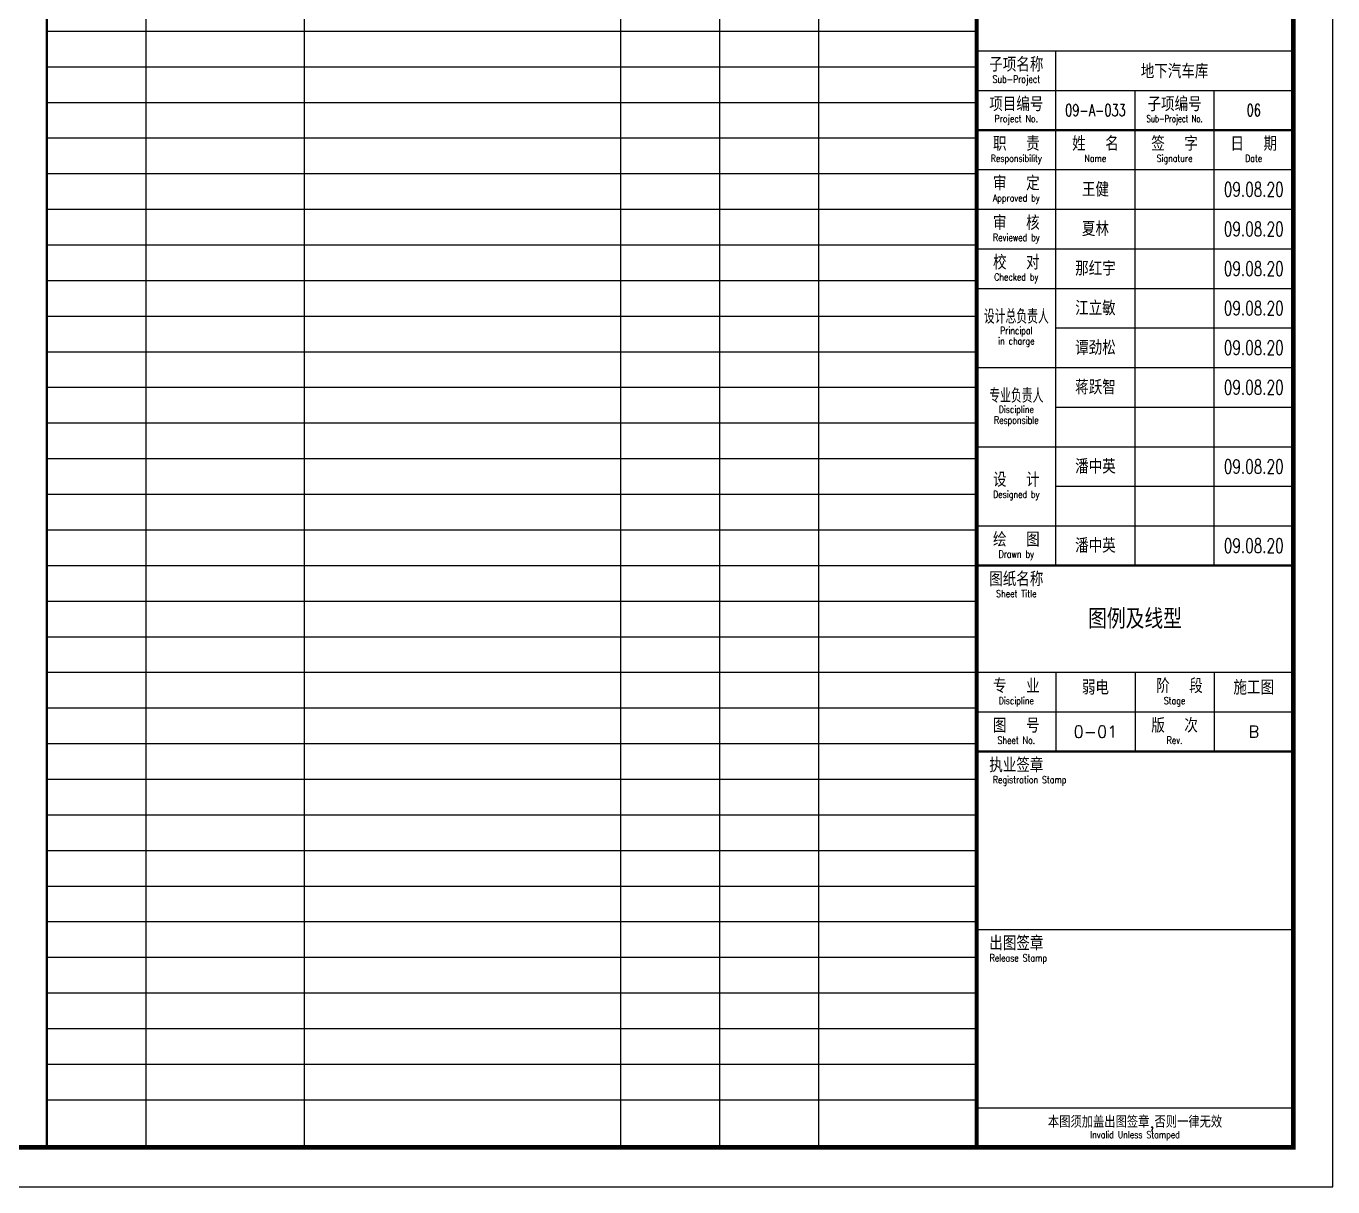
# Model space of a CAD drawing. Extents: x -1348811 to 123514, y -640545 to 749356.
# Drawn here: x -63430 to -30405, y -117649 to -88324 of the extents above; entities that cross this region are included whole.
import ezdxf
from ezdxf.enums import TextEntityAlignment as Align

# ---------------------------------------------------------------- set-up
doc = ezdxf.new("R2010")
doc.units = 0
doc.header["$LTSCALE"] = 10
doc.header["$MEASUREMENT"] = 0
doc.layers.get('0').update_dxf_attribs({"linetype": 'CONTINUOUS'})
doc.layers.add('图框', color=7, linetype='CONTINUOUS')
doc.layers.add('平时字', color=30, linetype='CONTINUOUS')
doc.styles.add('TKZ1_tjhts.shx', font='tjromant.shx', dxfattribs={"bigfont": 'tjhts.shx'})
doc.styles.add('TKZ2_tjkts.shx', font='tjromant.shx', dxfattribs={"bigfont": 'tjkts.shx'})

# ---------------------------------------------------------------- blocks, each defined once
blk = doc.blocks.new('TJAD_TK_A1')
for p, q in [((1251.38, 643.45), (1331.38, 643.45)), ((1271.38, 513.45), (1271.38, 643.45)), ((1251.38, 633.45), (1331.38, 633.45)), ((1291.38, 513.45), (1291.38, 633.45)), ((1311.38, 513.45), (1311.38, 633.45)), ((1251.38, 613.45), (1331.38, 613.45)), ((1251.38, 603.45), (1331.38, 603.45)), ((1251.38, 593.45), (1331.38, 593.45)), ((1251.38, 583.45), (1331.38, 583.45)), ((1271.38, 573.45), (1331.38, 573.45)), ((1251.38, 563.45), (1331.38, 563.45)), ((1271.38, 553.45), (1331.38, 553.45)), ((1251.38, 543.45), (1331.38, 543.45)), ((1271.38, 533.45), (1331.38, 533.45)), ((1251.38, 523.45), (1331.38, 523.45)), ((1251.38, 486.45), (1331.38, 486.45)), ((1271.38, 486.45), (1271.38, 466.45)), ((1291.38, 486.45), (1291.38, 466.45)), ((1311.38, 486.45), (1311.38, 466.45)), ((1251.38, 476.45), (1331.38, 476.45)), ((1251.38, 421.45), (1331.38, 421.45)), ((1251.38, 376.45), (1331.38, 376.45))]:
    blk.add_line(p, q)
for points, const_width in [([(1251.38, 940.45), (1251.38, 366.45)], 1), ([(1251.38, 623.45), (1331.38, 623.45)], 0.6), ([(1251.38, 513.45), (1331.38, 513.45)], 0.6), ([(1251.38, 466.45), (1331.38, 466.45)], 0.6)]:
    blk.add_lwpolyline(points, dxfattribs=dict(const_width=const_width))
at = {"layer": '图框'}
for p, q in [((1341.38, 356.45), (1341.38, 950.45)), ((500.38, 356.45), (1341.38, 356.45))]:
    blk.add_line(p, q, dxfattribs=at)
at = {"layer": '图框', "const_width": 1.2}
blk.add_lwpolyline([(1331.38, 940.45), (525.38, 940.45), (525.38, 366.45), (1331.38, 366.45)], close=True, dxfattribs=at)
at = {"style": 'TKZ2_tjkts.shx'}
for s, height, p in [('子项名称', 3.6, (1261.38, 640)), ('项目编号', 3.6, (1261.38, 630)), ('职  责', 3.6, (1261.38, 620)), ('姓  名', 3.6, (1281.38, 620)), ('签  字', 3.6, (1301.38, 620)), ('日  期', 3.6, (1321.38, 620)), ('审  定', 3.6, (1261.38, 610)), ('审  核', 3.6, (1261.38, 600)), ('校  对', 3.6, (1261.38, 590)), ('设  计', 3.6, (1261.38, 535.1)), ('绘  图', 3.6, (1261.38, 520)), ('图纸名称', 3.6, (1261.38, 510)), ('专  业', 3.6, (1261.38, 483)), (' 阶  段', 3.6, (1301.38, 483)), ('图  号', 3.6, (1261.38, 473)), ('版  次', 3.6, (1301.38, 473)), ('执业签章', 3.6, (1261.38, 463)), ('出图签章', 3.6, (1261.38, 418)), ('本图须加盖出图签章,否则一律无效', 3, (1291.38, 372.88))]:
    blk.add_text(s, height=height, dxfattribs=at).set_placement(p, align=Align.MIDDLE_CENTER)
at = {"style": 'TKZ2_tjkts.shx', "width": 0.8}
for s, height, p in [('Sub-Project', 1.8, (1261.38, 636.3)), ('Project No.', 1.8, (1261.38, 626.3)), ('Responsibility', 1.8, (1261.38, 616.3)), ('Name', 1.8, (1281.38, 616.3)), ('Signature', 1.8, (1301.38, 616.3)), ('Date', 1.8, (1321.38, 616.3)), ('Approved by', 1.8, (1261.38, 606.3)), ('Reviewed by', 1.8, (1261.38, 596.3)), ('Checked by', 1.8, (1261.38, 586.3)), ('设计总负责人', 3.6, (1261.38, 576.33)), ('Principal', 1.8, (1261.38, 572.8)), ('in charge', 1.8, (1261.38, 570.15)), ('专业负责人', 3.6, (1261.38, 556.33)), ('Discipline', 1.8, (1261.38, 552.87)), ('Responsible', 1.8, (1261.38, 550.15)), ('Designed by', 1.8, (1261.38, 531.4)), ('Drawn by', 1.8, (1261.38, 516.3)), ('Sheet Title', 1.8, (1261.38, 506.3)), ('Discipline', 1.8, (1261.38, 479.3)), ('Stage', 1.8, (1301.38, 479.3)), ('Sheet No.', 1.8, (1261.38, 469.3)), ('Rev.', 1.8, (1301.38, 469.3)), ('Registration Stamp', 1.8, (1264.74, 459.3)), ('Release Stamp', 1.8, (1261.89, 414.3)), ('Invalid Unless Stamped', 1.8, (1291.38, 369.62))]:
    blk.add_text(s, height=height, dxfattribs=at).set_placement(p, align=Align.MIDDLE_CENTER)
at = {"layer": '图框', "style": 'TKZ2_tjkts.shx'}
blk.add_text('子项编号', height=3.6, dxfattribs=at).set_placement((1301.38, 630), align=Align.MIDDLE_CENTER)
at = {"layer": '图框', "style": 'TKZ2_tjkts.shx', "width": 0.7}
blk.add_text('Sub-Project No.', height=1.8, dxfattribs=at).set_placement((1301.38, 626.3), align=Align.MIDDLE_CENTER)

msp = doc.modelspace()

# ---------------------------------------------------------------- linework, layer by layer
for p, q in [((-39405.2, -59249.4), (-39405.2, -116649.4)), ((-60405.2, -61199.4), (-60405.2, -116649.4)), ((-56405.2, -61199.4), (-56405.2, -116649.4)), ((-48405.2, -61199.4), (-48405.2, -116649.4)), ((-45905.2, -61199.4), (-45905.2, -116649.4)), ((-43405.2, -61199.4), (-43405.2, -116649.4)), ((-62905.2, -88449.4), (-39405.2, -88449.4)), ((-62905.2, -89349.4), (-39405.2, -89349.4)), ((-62905.2, -90249.4), (-39405.2, -90249.4)), ((-62905.2, -91149.4), (-39405.2, -91149.4)), ((-62905.2, -92049.4), (-39405.2, -92049.4)), ((-62905.2, -92949.4), (-39405.2, -92949.4)), ((-62905.2, -93849.4), (-39405.2, -93849.4)), ((-62905.2, -94749.4), (-39405.2, -94749.4)), ((-62905.2, -95649.4), (-39405.2, -95649.4)), ((-62905.2, -96549.4), (-39405.2, -96549.4)), ((-62905.2, -97449.4), (-39405.2, -97449.4)), ((-62905.2, -98349.4), (-39405.2, -98349.4)), ((-62905.2, -99249.4), (-39405.2, -99249.4)), ((-62905.2, -100149.4), (-39405.2, -100149.4)), ((-62905.2, -101049.4), (-39405.2, -101049.4)), ((-62905.2, -101949.4), (-39405.2, -101949.4)), ((-62905.2, -102849.4), (-39405.2, -102849.4)), ((-62905.2, -103749.4), (-39405.2, -103749.4)), ((-62905.2, -104649.4), (-39405.2, -104649.4)), ((-62905.2, -105549.4), (-39405.2, -105549.4)), ((-62905.2, -106449.4), (-39405.2, -106449.4)), ((-62905.2, -107349.4), (-39405.2, -107349.4)), ((-62905.2, -108249.4), (-39405.2, -108249.4)), ((-62905.2, -109149.4), (-39405.2, -109149.4)), ((-62905.2, -110049.4), (-39405.2, -110049.4)), ((-62905.2, -110949.4), (-39405.2, -110949.4)), ((-62905.2, -111849.4), (-39405.2, -111849.4)), ((-62905.2, -112749.4), (-39405.2, -112749.4)), ((-62905.2, -113649.4), (-39405.2, -113649.4)), ((-62905.2, -114549.4), (-39405.2, -114549.4)), ((-62905.2, -115449.4), (-39405.2, -115449.4))]:
    msp.add_line(p, q)
msp.add_lwpolyline([(-112005.2, -59249.4), (-39405.2, -59249.4), (-39405.2, -116649.4), (-112005.2, -116649.4)], close=True)
at = {"const_width": 60}
for points in [[(-62905.2, -116649.4), (-62905.2, -59249.4)], [(-39405.2, -59249.4), (-39405.2, -116649.4)]]:
    msp.add_lwpolyline(points, dxfattribs=at)

# ---------------------------------------------------------------- block references
at = {"layer": '图框', "xscale": 100, "yscale": 100, "zscale": 100}
msp.add_blockref('TJAD_TK_A1', (-164543.1, -153294.3), dxfattribs=at)

# ---------------------------------------------------------------- texts
at = {"layer": '图框', "style": 'TKZ1_tjhts.shx'}
for s, height, p in [('地下汽车库', 360, (-34405.2, -89466)), ('王健', 360, (-36405.2, -92449.4)), ('夏林', 360, (-36405.2, -93449.4)), ('那红宇', 360, (-36405.2, -94449.4)), ('江立敏', 360, (-36405.2, -95449.4)), ('谭劲松', 360, (-36405.2, -96449.4)), ('蒋跃智', 360, (-36405.2, -97449.4)), ('潘中英', 360, (-36405.2, -99449.4)), ('潘中英', 360, (-36405.2, -101449.4)), ('弱电', 360, (-36405.2, -105033.5)), ('施工图', 360, (-32405.2, -105033.5)), ('B', 300, (-32405.2, -106149.4))]:
    msp.add_text(s, height=height, dxfattribs=at).set_placement(p, align=Align.MIDDLE_CENTER)
at = {"layer": '图框', "style": 'TKZ1_tjhts.shx', "width": 0.7}
for s, height, p in [('09-A-033', 300, (-36405, -90449.3)), ('06', 300, (-32405, -90449.3)), ('09.08.20', 360, (-32405.2, -92449.4)), ('09.08.20', 360, (-32405.2, -93449.4)), ('09.08.20', 360, (-32405.2, -94449.4)), ('09.08.20', 360, (-32405.2, -95449.4)), ('09.08.20', 360, (-32405.2, -96449.4)), ('09.08.20', 360, (-32405.2, -97449.4)), ('09.08.20', 360, (-32405.2, -99449.4)), ('09.08.20', 360, (-32405.2, -101449.4))]:
    msp.add_text(s, height=height, dxfattribs=at).set_placement(p, align=Align.MIDDLE_CENTER)
at = {"layer": '平时字', "style": 'TKZ1_tjhts.shx'}
for s, height, p in [('图例及线型', 500, (-35405.2, -103299.4)), ('0-01', 300, (-36405.2, -106149.4))]:
    msp.add_text(s, height=height, dxfattribs=at).set_placement(p, align=Align.MIDDLE_CENTER)

doc.saveas('drawing.dxf')
